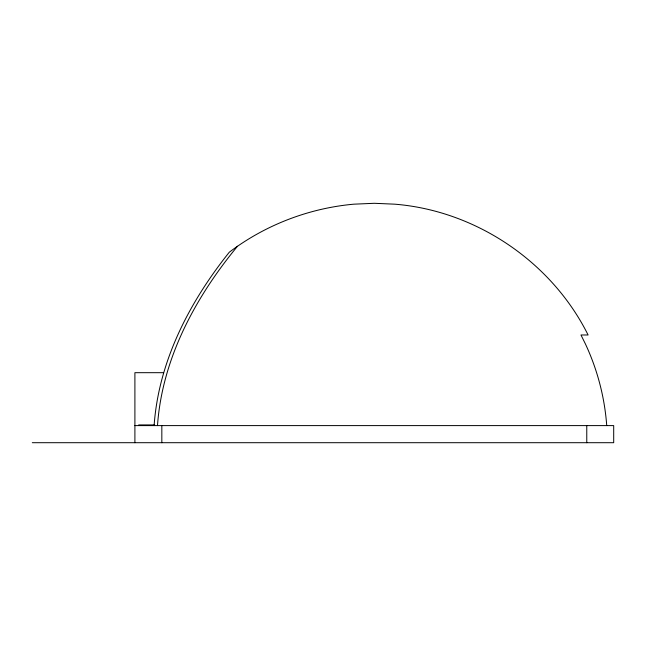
<?xml version="1.0" encoding="UTF-8"?>
<svg xmlns="http://www.w3.org/2000/svg" width="646" height="646" viewBox="0 0 646 646"><rect width="100%" height="100%" fill="white"/><g stroke="black" fill="none" stroke-linecap="round" stroke-linejoin="round"><path stroke-width="0.97" d="M154.119 425.601C158.585 361.235 189.593 301.892 229.29 252.215C265.272 224.961 308.933 208.206 353.879 204.176L374.3 203.296L394.722 204.176C476.094 210.709 551.732 261.913 588.094 334.983L580.98 334.983L585.405 343.938A233.061 233.061 0 0 1 606.731 425.601M157.495 425.601C162.154 358.578 195.447 297.273 237.502 246.239M163.317 372.685L134.901 372.685L134.901 442.704M138.672 424.931L154.652 424.931M134.901 425.601L613.7 425.601L613.7 442.704L32.3 442.704M586.77 425.601L586.77 442.704M161.831 425.601L161.831 442.704"/></g></svg>
